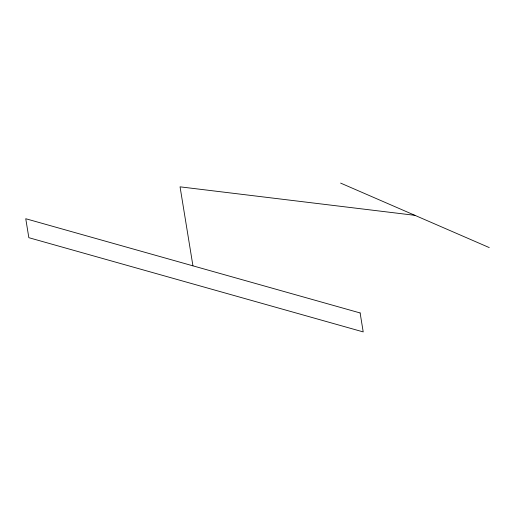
<?xml version="1.0" encoding="UTF-8"?>
<svg xmlns="http://www.w3.org/2000/svg" width="515" height="515" viewBox="0 0 515 515"><rect width="100%" height="100%" fill="white"/><g stroke="black" fill="none" stroke-linecap="round" stroke-linejoin="round"><path stroke-width="0.77" d="M414.923 215.341L180.057 186.836L192.938 265.837M340.602 183.089L489.25 247.586M360.12 312.953L25.75 218.727L28.84 237.685L363.21 331.911L360.12 312.953"/></g></svg>
